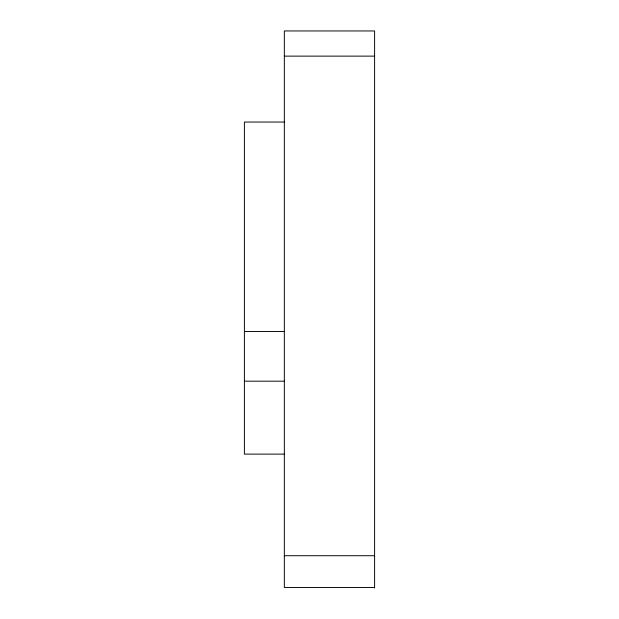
<?xml version="1.0" encoding="UTF-8"?>
<svg xmlns="http://www.w3.org/2000/svg" width="619" height="619" viewBox="0 0 619 619"><rect width="100%" height="100%" fill="white"/><g stroke="black" fill="none" stroke-linecap="round" stroke-linejoin="round"><path stroke-width="0.93" d="M284.345 56.128L374.596 56.128M284.345 122.044L244.404 122.044L244.404 454.122L284.345 454.122M244.404 331.513L284.345 331.513M244.404 381.18L284.345 381.18M284.345 555.723L374.596 555.723M374.596 587.485L284.345 587.485L284.345 30.95L374.596 30.95L374.596 588.05"/></g></svg>
